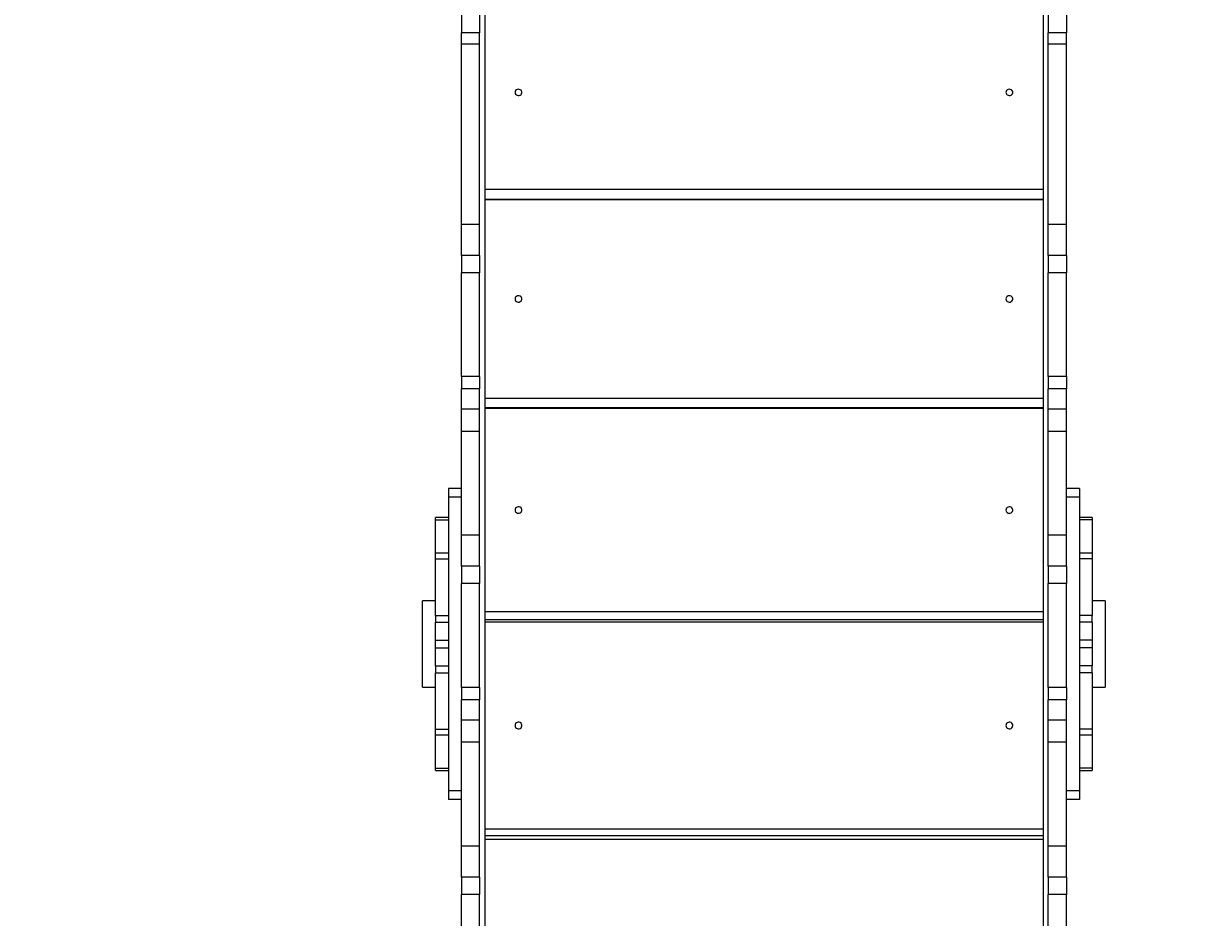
# Model space of a CAD drawing. Header units: millimetres. Extents: x -8760 to 8364, y -7998 to 7451.
# Drawn here: x -4153 to -2806, y -1536 to -500 of the extents above; entities that cross this region are included whole.
import ezdxf

# ---------------------------------------------------------------- set-up
doc = ezdxf.new("R2010")
doc.units = ezdxf.units.MM
for name, color, linetype in [('DIKOM_ОБЪЕКТ', 7, 'Continuous'), ('DIKOM_РАЗМЕР_ЗОНА', 7, 'Continuous'), ('DIKOM_РАЗМЕР_ОБЪЕКТА', 7, 'Continuous')]:
    doc.layers.add(name, color=color, linetype=linetype)
doc.styles.add('style1', font='arial.ttf', dxfattribs={"width": 0.8})
doc.dimstyles.new('1-50', dxfattribs={"dimtxt": 300, "dimasz": 200, "dimexe": 100, "dimexo": 0, "dimgap": 100, "dimtad": 1, "dimtxsty": 'style1', "dimcen": 200, "dimclrd": 7, "dimclre": 7, "dimclrt": 7, "dimadec": 1, "dimazin": 2, "dimtfac": 1, "dimtmove": 0, "dimatfit": 2, "dimfxl": 0, "dimlwd": 25, "dimlwe": 18, "dimarcsym": 0})

# ---------------------------------------------------------------- blocks, each defined once
blk = doc.blocks.new('*D20')
at = {"layer": 'Defpoints', "color": 0, "transparency": 16777216}
for p in [(-3512.6, 5453.3), (-6482.3, -5470.4), (-3612.6, -5470.4)]:
    blk.add_point(p, dxfattribs=at)
at = {"layer": 'DIKOM_РАЗМЕР_ОБЪЕКТА', "color": 7, "lineweight": 18, "transparency": 16777216}
for p, q in [((-3512.6, 5453.3), (-6582.3, 5453.3)), ((-3612.6, -5470.4), (-6582.3, -5470.4))]:
    blk.add_line(p, q, dxfattribs=at)
at = {"layer": 'DIKOM_РАЗМЕР_ОБЪЕКТА', "color": 7, "lineweight": 25, "transparency": 16777216}
blk.add_line((-6482.3, 5253.3), (-6482.3, -5270.4), dxfattribs=at)
at = {"layer": 'DIKOM_РАЗМЕР_ОБЪЕКТА', "color": 7, "transparency": 16777216}
for points in [[(-6515.6, 5253.3), (-6449, 5253.3), (-6482.3, 5453.3)], [(-6515.6, -5270.4), (-6449, -5270.4), (-6482.3, -5470.4)]]:
    blk.add_solid(points, dxfattribs=at)
at = {"layer": 'DIKOM_РАЗМЕР_ОБЪЕКТА', "color": 7, "transparency": 16777216, "insert": (-6735.5, -84), "char_height": 300, "attachment_point": 5, "rotation": 90, "style": 'style1'}
blk.add_mtext('10900', dxfattribs=at)
blk = doc.blocks.new('*D21')
at = {"layer": 'Defpoints', "color": 0, "transparency": 16777216}
for p in [(-7755.6, -10.6), (8364.4, -2410.4), (8364.4, -7897.6)]:
    blk.add_point(p, dxfattribs=at)
at = {"layer": 'DIKOM_РАЗМЕР_ЗОНА', "color": 7, "lineweight": 18, "transparency": 16777216}
for p, q in [((-7755.6, -10.6), (-7755.6, -7997.6)), ((8364.4, -2410.4), (8364.4, -7997.6))]:
    blk.add_line(p, q, dxfattribs=at)
at = {"layer": 'DIKOM_РАЗМЕР_ЗОНА', "color": 7, "lineweight": 25, "transparency": 16777216}
blk.add_line((-7555.6, -7897.6), (8164.4, -7897.6), dxfattribs=at)
at = {"layer": 'DIKOM_РАЗМЕР_ЗОНА', "color": 7, "transparency": 16777216}
for points in [[(-7555.6, -7864.2), (-7555.6, -7930.9), (-7755.6, -7897.6)], [(8164.4, -7864.2), (8164.4, -7930.9), (8364.4, -7897.6)]]:
    blk.add_solid(points, dxfattribs=at)
at = {"layer": 'DIKOM_РАЗМЕР_ЗОНА', "color": 7, "transparency": 16777216, "insert": (1040.7, -7644.4), "char_height": 300, "attachment_point": 5, "style": 'style1'}
blk.add_mtext('16100', dxfattribs=at)
blk = doc.blocks.new('*D22')
at = {"layer": 'Defpoints', "color": 0, "transparency": 16777216}
for p in [(-4008.6, 7450.9), (-8310.4, -7468), (-4008.6, -7468)]:
    blk.add_point(p, dxfattribs=at)
at = {"layer": 'DIKOM_РАЗМЕР_ЗОНА', "color": 7, "lineweight": 18, "transparency": 16777216}
for p, q in [((-4008.6, 7450.9), (-8410.4, 7450.9)), ((-4008.6, -7468), (-8410.4, -7468))]:
    blk.add_line(p, q, dxfattribs=at)
at = {"layer": 'DIKOM_РАЗМЕР_ЗОНА', "color": 7, "lineweight": 25, "transparency": 16777216}
blk.add_line((-8310.4, 7250.9), (-8310.4, -7268), dxfattribs=at)
at = {"layer": 'DIKOM_РАЗМЕР_ЗОНА', "color": 7, "transparency": 16777216}
for points in [[(-8343.8, 7250.9), (-8277.1, 7250.9), (-8310.4, 7450.9)], [(-8343.8, -7268), (-8277.1, -7268), (-8310.4, -7468)]]:
    blk.add_solid(points, dxfattribs=at)
at = {"layer": 'DIKOM_РАЗМЕР_ЗОНА', "color": 7, "transparency": 16777216, "insert": (-8563.6, -72.8), "char_height": 300, "attachment_point": 5, "rotation": 90, "style": 'style1'}
blk.add_mtext('14900', dxfattribs=at)
blk = doc.blocks.new('*D19')
at = {"layer": 'Defpoints', "color": 0, "transparency": 16777216}
for p in [(-5756.7, -306.6), (6365.5, -2710.6), (6365.5, -7111.4)]:
    blk.add_point(p, dxfattribs=at)
at = {"layer": 'DIKOM_РАЗМЕР_ОБЪЕКТА', "color": 7, "lineweight": 18, "transparency": 16777216}
for p, q in [((-5756.7, -306.6), (-5756.7, -7211.4)), ((6365.5, -2710.6), (6365.5, -7211.4))]:
    blk.add_line(p, q, dxfattribs=at)
at = {"layer": 'DIKOM_РАЗМЕР_ОБЪЕКТА', "color": 7, "lineweight": 25, "transparency": 16777216}
blk.add_line((-5556.7, -7111.4), (6165.5, -7111.4), dxfattribs=at)
at = {"layer": 'DIKOM_РАЗМЕР_ОБЪЕКТА', "color": 7, "transparency": 16777216}
for points in [[(-5556.7, -7078.1), (-5556.7, -7144.7), (-5756.7, -7111.4)], [(6165.5, -7078.1), (6165.5, -7144.7), (6365.5, -7111.4)]]:
    blk.add_solid(points, dxfattribs=at)
at = {"layer": 'DIKOM_РАЗМЕР_ОБЪЕКТА', "color": 7, "transparency": 16777216, "insert": (1047.2, -6858.2), "char_height": 300, "attachment_point": 5, "style": 'style1'}
blk.add_mtext('12100', dxfattribs=at)

msp = doc.modelspace()

# ---------------------------------------------------------------- linework, layer by layer
at = {"layer": 'DIKOM_ОБЪЕКТ', "color": 7, "linetype": 'Continuous', "lineweight": 15}
for p, q in [((-3645.608, -488.554), (-3645.608, -510.842)), ((-3624.608, -488.554), (-3624.608, -510.842)), ((-3618.608, -488.554), (-3618.608, -1928.554)), ((-2972.608, -488.554), (-2972.608, -1928.554)), ((-2966.608, -488.554), (-2966.608, -510.842)), ((-2945.608, -488.554), (-2945.608, -510.842)), ((-3624.608, -510.842), (-3645.608, -510.842)), ((-3645.608, -524.07), (-3645.608, -510.842)), ((-3624.608, -524.07), (-3624.608, -510.842)), ((-2945.608, -510.842), (-2966.608, -510.842)), ((-2966.608, -524.07), (-2966.608, -510.842)), ((-2945.608, -524.07), (-2945.608, -510.842)), ((-3624.608, -524.07), (-3645.608, -524.07)), ((-3645.608, -732.554), (-3645.608, -524.07)), ((-3624.608, -732.554), (-3624.608, -524.07)), ((-2945.608, -524.07), (-2966.608, -524.07)), ((-2966.608, -732.554), (-2966.608, -524.07)), ((-2945.608, -732.554), (-2945.608, -524.07)), ((-3618.608, -691.909), (-2972.608, -691.909)), ((-3618.608, -703.829), (-2972.608, -703.829)), ((-2972.608, -703.949), (-3618.608, -703.949)), ((-3624.608, -732.554), (-3645.608, -732.554)), ((-3645.608, -768.554), (-3645.608, -732.554)), ((-3624.608, -768.554), (-3624.608, -732.554)), ((-2945.608, -732.554), (-2966.608, -732.554)), ((-2966.608, -768.554), (-2966.608, -732.554)), ((-2945.608, -768.554), (-2945.608, -732.554)), ((-3624.608, -768.554), (-3645.608, -768.554)), ((-3645.608, -768.554), (-3645.608, -788.554)), ((-3624.608, -768.554), (-3624.608, -788.554)), ((-2945.608, -768.554), (-2966.608, -768.554)), ((-2966.608, -768.554), (-2966.608, -788.554)), ((-2945.608, -768.554), (-2945.608, -788.554)), ((-3624.608, -788.554), (-3645.608, -788.554)), ((-3645.608, -908.84), (-3645.608, -788.554)), ((-3624.608, -908.84), (-3624.608, -788.554)), ((-2945.608, -788.554), (-2966.608, -788.554)), ((-2966.608, -908.84), (-2966.608, -788.554)), ((-2945.608, -908.84), (-2945.608, -788.554)), ((-3624.608, -908.84), (-3645.608, -908.84)), ((-3645.608, -908.84), (-3645.608, -923.033)), ((-3624.608, -908.84), (-3624.608, -923.033)), ((-2945.608, -908.84), (-2966.608, -908.84)), ((-2966.608, -908.84), (-2966.608, -923.033)), ((-2945.608, -908.84), (-2945.608, -923.033)), ((-3624.608, -923.033), (-3645.608, -923.033)), ((-3645.608, -946.721), (-3645.608, -923.033)), ((-3624.608, -946.721), (-3624.608, -923.033)), ((-2945.608, -923.033), (-2966.608, -923.033)), ((-2966.608, -946.721), (-2966.608, -923.033)), ((-2945.608, -946.721), (-2945.608, -923.033)), ((-3618.608, -933.854), (-2972.608, -933.854)), ((-3624.608, -946.721), (-3645.608, -946.721)), ((-3645.608, -972.269), (-3645.608, -946.721)), ((-3624.608, -972.269), (-3624.608, -946.721)), ((-3618.608, -944.46), (-2972.608, -944.46)), ((-2972.608, -945.984), (-3618.608, -945.984)), ((-2945.608, -946.721), (-2966.608, -946.721)), ((-2966.608, -972.269), (-2966.608, -946.721)), ((-2945.608, -972.269), (-2945.608, -946.721)), ((-3624.608, -972.269), (-3645.608, -972.269)), ((-3645.608, -1092.554), (-3645.608, -972.269)), ((-3624.608, -1092.554), (-3624.608, -972.269)), ((-2945.608, -972.269), (-2966.608, -972.269)), ((-2966.608, -1092.554), (-2966.608, -972.269)), ((-2945.608, -1092.554), (-2945.608, -972.269)), ((-3645.608, -1038.554), (-3660.608, -1038.554)), ((-3660.608, -1038.554), (-3660.608, -1048.554)), ((-3645.608, -1048.554), (-3660.608, -1048.554)), ((-3660.608, -1048.554), (-3660.608, -1388.554)), ((-2930.608, -1038.554), (-2945.608, -1038.554)), ((-2930.608, -1048.554), (-2945.608, -1048.554)), ((-2930.608, -1038.554), (-2930.608, -1048.554)), ((-2930.608, -1048.554), (-2930.608, -1388.554)), ((-3660.608, -1071.923), (-3675.609, -1071.923)), ((-3675.609, -1074.77), (-3675.609, -1071.923)), ((-3675.609, -1074.77), (-3660.608, -1074.77)), ((-3675.609, -1113.406), (-3675.609, -1074.77)), ((-2915.608, -1071.923), (-2930.608, -1071.923)), ((-2915.608, -1074.77), (-2930.608, -1074.77)), ((-2915.608, -1071.923), (-2915.608, -1074.77)), ((-2915.608, -1074.77), (-2915.608, -1113.407)), ((-3624.608, -1092.554), (-3645.608, -1092.554)), ((-3645.608, -1128.554), (-3645.608, -1092.554)), ((-3624.608, -1128.554), (-3624.608, -1092.554)), ((-2945.608, -1092.554), (-2966.608, -1092.554)), ((-2966.608, -1128.554), (-2966.608, -1092.554)), ((-2945.608, -1128.554), (-2945.608, -1092.554)), ((-3660.608, -1113.406), (-3675.609, -1113.406)), ((-3675.609, -1120.074), (-3675.609, -1113.406)), ((-2915.608, -1113.405), (-2930.608, -1113.405)), ((-2915.608, -1113.405), (-2915.608, -1120.073)), ((-3675.609, -1120.074), (-3660.608, -1120.074)), ((-3675.609, -1185.34), (-3675.609, -1120.074)), ((-3624.608, -1128.554), (-3645.608, -1128.554)), ((-3645.608, -1128.554), (-3645.608, -1148.554)), ((-3624.608, -1128.554), (-3624.608, -1148.554)), ((-2945.608, -1128.554), (-2966.608, -1128.554)), ((-2966.608, -1128.554), (-2966.608, -1148.554)), ((-2945.608, -1128.554), (-2945.608, -1148.554)), ((-2915.608, -1120.073), (-2930.608, -1120.073)), ((-2915.608, -1120.073), (-2915.608, -1185.34)), ((-3624.608, -1148.554), (-3645.608, -1148.554)), ((-3645.608, -1268.84), (-3645.608, -1148.554)), ((-3624.608, -1268.84), (-3624.608, -1148.554)), ((-2945.608, -1148.554), (-2966.608, -1148.554)), ((-2966.608, -1268.84), (-2966.608, -1148.554)), ((-2945.608, -1268.84), (-2945.608, -1148.554)), ((-3675.609, -1168.554), (-3690.608, -1168.554)), ((-3690.608, -1268.554), (-3690.608, -1168.554)), ((-2900.608, -1168.554), (-2915.608, -1168.554)), ((-2900.608, -1168.554), (-2900.608, -1268.554)), ((-3618.608, -1180.914), (-2972.608, -1180.914)), ((-3675.609, -1185.34), (-3660.608, -1185.34)), ((-3675.609, -1185.34), (-3675.609, -1193.412)), ((-3675.609, -1193.412), (-3660.608, -1193.412)), ((-3675.609, -1214.042), (-3675.609, -1193.412)), ((-3618.608, -1190.146), (-2972.608, -1190.146)), ((-2972.608, -1193.371), (-3618.608, -1193.371)), ((-2915.608, -1185.34), (-2930.608, -1185.34)), ((-2915.608, -1193.412), (-2930.608, -1193.412)), ((-2915.608, -1193.412), (-2915.608, -1185.34)), ((-2915.608, -1193.412), (-2915.608, -1214.041)), ((-3675.609, -1214.042), (-3660.608, -1214.042)), ((-3675.609, -1223.067), (-3675.609, -1214.042)), ((-3675.609, -1223.067), (-3660.608, -1223.067)), ((-3675.609, -1243.696), (-3675.609, -1223.067)), ((-2915.608, -1214.041), (-2930.608, -1214.041)), ((-2915.608, -1223.066), (-2930.608, -1223.066)), ((-2915.608, -1214.041), (-2915.608, -1223.066)), ((-2915.608, -1223.066), (-2915.608, -1243.695)), ((-3675.609, -1243.696), (-3660.608, -1243.696)), ((-3675.609, -1243.696), (-3675.609, -1251.768)), ((-3675.609, -1251.768), (-3660.608, -1251.768)), ((-3675.609, -1317.034), (-3675.609, -1251.768)), ((-2915.608, -1243.695), (-2930.608, -1243.695)), ((-2915.608, -1251.768), (-2930.608, -1251.768)), ((-2915.608, -1251.768), (-2915.608, -1243.695)), ((-2915.608, -1251.768), (-2915.608, -1317.034)), ((-3690.608, -1268.554), (-3675.609, -1268.554)), ((-3624.608, -1268.84), (-3645.608, -1268.84)), ((-3645.608, -1268.84), (-3645.608, -1283.033)), ((-3624.608, -1268.84), (-3624.608, -1283.033)), ((-2945.608, -1268.84), (-2966.608, -1268.84)), ((-2966.608, -1268.84), (-2966.608, -1283.033)), ((-2945.608, -1268.84), (-2945.608, -1283.033)), ((-2915.608, -1268.554), (-2900.608, -1268.554)), ((-3624.608, -1283.033), (-3645.608, -1283.033)), ((-3645.608, -1306.721), (-3645.608, -1283.033)), ((-3624.608, -1306.721), (-3624.608, -1283.033)), ((-2945.608, -1283.033), (-2966.608, -1283.033)), ((-2966.608, -1306.721), (-2966.608, -1283.033)), ((-2945.608, -1306.721), (-2945.608, -1283.033)), ((-3675.609, -1317.034), (-3660.608, -1317.034)), ((-3675.609, -1323.702), (-3675.609, -1317.034)), ((-3624.608, -1306.721), (-3645.608, -1306.721)), ((-3645.608, -1332.269), (-3645.608, -1306.721)), ((-3624.608, -1332.269), (-3624.608, -1306.721)), ((-2945.608, -1306.721), (-2966.608, -1306.721)), ((-2966.608, -1332.269), (-2966.608, -1306.721)), ((-2945.608, -1332.269), (-2945.608, -1306.721)), ((-2915.608, -1317.034), (-2930.608, -1317.034)), ((-2915.608, -1317.034), (-2915.608, -1323.702)), ((-3675.609, -1323.702), (-3660.608, -1323.702)), ((-3675.609, -1362.339), (-3675.609, -1323.702)), ((-3624.608, -1332.269), (-3645.608, -1332.269)), ((-3645.608, -1452.554), (-3645.608, -1332.269)), ((-3624.608, -1452.554), (-3624.608, -1332.269)), ((-2945.608, -1332.269), (-2966.608, -1332.269)), ((-2966.608, -1452.554), (-2966.608, -1332.269)), ((-2945.608, -1452.554), (-2945.608, -1332.269)), ((-2930.608, -1323.702), (-2915.608, -1323.702)), ((-2915.608, -1323.703), (-2915.608, -1362.338)), ((-3675.609, -1362.339), (-3660.608, -1362.339)), ((-3675.609, -1365.185), (-3675.609, -1362.339)), ((-3675.609, -1365.185), (-3660.608, -1365.185)), ((-2915.608, -1362.338), (-2930.608, -1362.338)), ((-2930.608, -1365.185), (-2915.608, -1365.185)), ((-2915.608, -1362.338), (-2915.608, -1365.185)), ((-3645.608, -1388.554), (-3660.608, -1388.554)), ((-3660.608, -1388.554), (-3660.608, -1398.554)), ((-3645.608, -1398.554), (-3660.608, -1398.554)), ((-2930.608, -1388.554), (-2945.608, -1388.554)), ((-2930.608, -1398.554), (-2945.608, -1398.554)), ((-2930.608, -1388.554), (-2930.608, -1398.554)), ((-3618.608, -1432.387), (-2972.608, -1432.387)), ((-3618.608, -1440.302), (-2972.608, -1440.302)), ((-3624.608, -1452.554), (-3645.608, -1452.554)), ((-3645.608, -1488.554), (-3645.608, -1452.554)), ((-3624.608, -1488.554), (-3624.608, -1452.554)), ((-2972.608, -1445.055), (-3618.608, -1445.055)), ((-2945.608, -1452.554), (-2966.608, -1452.554)), ((-2966.608, -1488.554), (-2966.608, -1452.554)), ((-2945.608, -1488.554), (-2945.608, -1452.554)), ((-3624.608, -1488.554), (-3645.608, -1488.554)), ((-3645.608, -1488.554), (-3645.608, -1508.554)), ((-3624.608, -1488.554), (-3624.608, -1508.554)), ((-2945.608, -1488.554), (-2966.608, -1488.554)), ((-2966.608, -1488.554), (-2966.608, -1508.554)), ((-2945.608, -1488.554), (-2945.608, -1508.554)), ((-3624.608, -1508.554), (-3645.608, -1508.554)), ((-3645.608, -1648.554), (-3645.608, -1508.554)), ((-3624.608, -1648.554), (-3624.608, -1508.554)), ((-2945.608, -1508.554), (-2966.608, -1508.554)), ((-2966.608, -1648.554), (-2966.608, -1508.554)), ((-2945.608, -1648.554), (-2945.608, -1508.554))]:
    msp.add_line(p, q, dxfattribs=at)
at = {"layer": 'DIKOM_ОБЪЕКТ', "color": 7, "linetype": 'Continuous', "lineweight": 15, "flags": 128}
for points in [[(-3583.609, -579.752), (-3583.431, -580.81), (-3582.913, -581.773), (-3582.102, -582.558), (-3581.07, -583.092), (-3579.907, -583.331), (-3578.718, -583.251), (-3577.608, -582.86), (-3576.676, -582.193), (-3576.005, -581.309), (-3575.653, -580.286), (-3575.653, -579.217), (-3576.005, -578.194), (-3576.676, -577.311), (-3577.608, -576.643), (-3578.718, -576.253), (-3579.907, -576.173), (-3581.07, -576.411), (-3582.102, -576.946), (-3582.913, -577.73), (-3583.431, -578.694), (-3583.609, -579.752)], [(-3015.608, -579.752), (-3015.431, -580.81), (-3014.913, -581.773), (-3014.102, -582.558), (-3013.07, -583.092), (-3011.907, -583.331), (-3010.718, -583.251), (-3009.608, -582.86), (-3008.676, -582.193), (-3008.005, -581.309), (-3007.653, -580.286), (-3007.653, -579.217), (-3008.005, -578.194), (-3008.676, -577.311), (-3009.608, -576.643), (-3010.718, -576.253), (-3011.907, -576.173), (-3013.07, -576.411), (-3014.102, -576.946), (-3014.913, -577.73), (-3015.431, -578.694), (-3015.608, -579.752)], [(-3583.609, -818.901), (-3583.431, -819.986), (-3582.913, -820.974), (-3582.102, -821.777), (-3581.07, -822.326), (-3579.907, -822.57), (-3578.718, -822.488), (-3577.608, -822.087), (-3576.676, -821.403), (-3576.005, -820.497), (-3575.653, -819.45), (-3575.653, -818.353), (-3576.005, -817.305), (-3576.676, -816.399), (-3577.608, -815.716), (-3578.718, -815.315), (-3579.907, -815.233), (-3581.07, -815.477), (-3582.102, -816.025), (-3582.913, -816.829), (-3583.431, -817.817), (-3583.609, -818.901)], [(-3015.608, -818.901), (-3015.431, -819.986), (-3014.913, -820.974), (-3014.102, -821.777), (-3013.07, -822.326), (-3011.907, -822.57), (-3010.718, -822.488), (-3009.608, -822.087), (-3008.676, -821.403), (-3008.005, -820.497), (-3007.653, -819.45), (-3007.653, -818.353), (-3008.005, -817.305), (-3008.676, -816.399), (-3009.608, -815.716), (-3010.718, -815.315), (-3011.907, -815.233), (-3013.07, -815.477), (-3014.102, -816.025), (-3014.913, -816.829), (-3015.431, -817.817), (-3015.608, -818.901)], [(-3583.609, -1063.449), (-3583.431, -1064.557), (-3582.913, -1065.567), (-3582.102, -1066.388), (-3581.07, -1066.948), (-3579.907, -1067.197), (-3578.718, -1067.114), (-3577.608, -1066.704), (-3576.676, -1066.006), (-3576.005, -1065.08), (-3575.653, -1064.009), (-3575.653, -1062.889), (-3576.005, -1061.818), (-3576.676, -1060.892), (-3577.608, -1060.194), (-3578.718, -1059.784), (-3579.907, -1059.701), (-3581.07, -1059.95), (-3582.102, -1060.51), (-3582.913, -1061.332), (-3583.431, -1062.341), (-3583.609, -1063.449)], [(-3015.608, -1063.449), (-3015.431, -1064.557), (-3014.913, -1065.567), (-3014.102, -1066.388), (-3013.07, -1066.948), (-3011.907, -1067.197), (-3010.718, -1067.114), (-3009.608, -1066.704), (-3008.676, -1066.006), (-3008.005, -1065.08), (-3007.653, -1064.009), (-3007.653, -1062.889), (-3008.005, -1061.818), (-3008.676, -1060.892), (-3009.608, -1060.194), (-3010.718, -1059.784), (-3011.907, -1059.701), (-3013.07, -1059.95), (-3014.102, -1060.51), (-3014.913, -1061.332), (-3015.431, -1062.341), (-3015.608, -1063.449)], [(-3583.609, -1312.879), (-3583.431, -1314.006), (-3582.913, -1315.033), (-3582.102, -1315.869), (-3581.07, -1316.439), (-3579.907, -1316.693), (-3578.718, -1316.608), (-3577.608, -1316.191), (-3576.676, -1315.48), (-3576.005, -1314.538), (-3575.653, -1313.449), (-3575.653, -1312.309), (-3576.005, -1311.22), (-3576.676, -1310.278), (-3577.608, -1309.567), (-3578.718, -1309.151), (-3579.907, -1309.066), (-3581.07, -1309.319), (-3582.102, -1309.889), (-3582.913, -1310.725), (-3583.431, -1311.752), (-3583.609, -1312.879)], [(-3015.608, -1312.879), (-3015.431, -1314.006), (-3014.913, -1315.033), (-3014.102, -1315.869), (-3013.07, -1316.439), (-3011.907, -1316.693), (-3010.718, -1316.608), (-3009.608, -1316.191), (-3008.676, -1315.48), (-3008.005, -1314.538), (-3007.653, -1313.449), (-3007.653, -1312.309), (-3008.005, -1311.22), (-3008.676, -1310.278), (-3009.608, -1309.567), (-3010.718, -1309.151), (-3011.907, -1309.066), (-3013.07, -1309.319), (-3014.102, -1309.889), (-3014.913, -1310.725), (-3015.431, -1311.752), (-3015.608, -1312.879)]]:
    msp.add_lwpolyline(points, dxfattribs=at)

# ---------------------------------------------------------------- dimensions: what is measured, and where the dimension line sits
at = {"layer": 'DIKOM_РАЗМЕР_ЗОНА'}
dim = msp.add_linear_dim(base=(-8310.419, -7468.018), p1=(-4008.608, 7450.943), p2=(-4008.608, -7468.018), angle=90, text='14900', dimstyle='1-50', dxfattribs=at)
dim.commit()
dim.dimension.update_dxf_attribs({"geometry": '*D22', "text_midpoint": (-8310.419, -72.799), "dimtype": 160})
dim = msp.add_linear_dim(base=(8364.404, -7897.564), p1=(-7755.645, -10.554), p2=(8364.404, -2410.44), text='16100', dimstyle='1-50', dxfattribs=at)
dim.commit()
dim.dimension.update_dxf_attribs({"geometry": '*D21', "text_midpoint": (1040.741, -7897.564), "dimtype": 160})
at = {"layer": 'DIKOM_РАЗМЕР_ОБЪЕКТА'}
dim = msp.add_linear_dim(base=(-6482.309, -5470.419), p1=(-3512.608, 5453.311), p2=(-3612.608, -5470.419), angle=90, text='10900', dimstyle='1-50', dxfattribs=at)
dim.commit()
dim.dimension.update_dxf_attribs({"geometry": '*D20', "text_midpoint": (-6482.309, -84.027), "dimtype": 160})
dim = msp.add_linear_dim(base=(6365.479, -7111.412), p1=(-5756.695, -306.554), p2=(6365.479, -2710.554), text='12100', dimstyle='1-50', dxfattribs=at)
dim.commit()
dim.dimension.update_dxf_attribs({"geometry": '*D19', "text_midpoint": (1047.24, -7111.412), "dimtype": 160})

doc.saveas('drawing.dxf')
